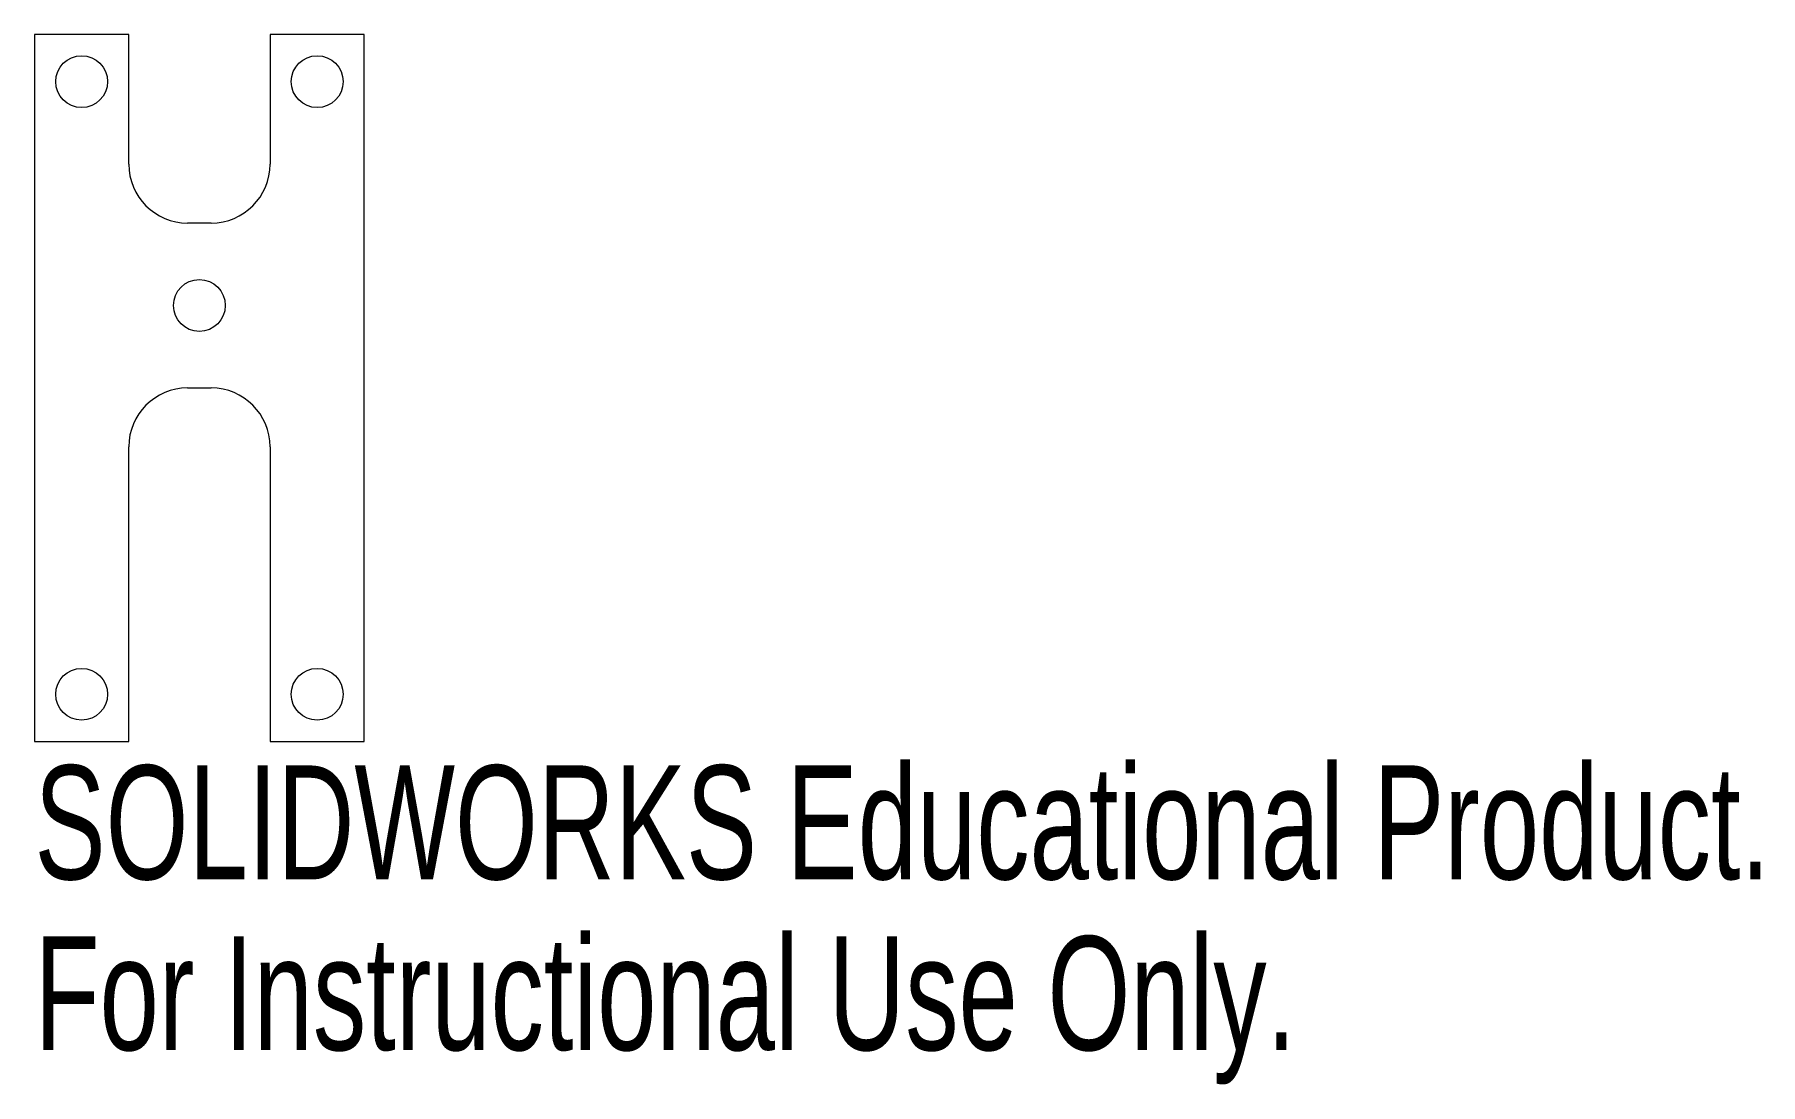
# Model space of a CAD drawing. Header units: millimetres. Extents: x 8 to 81.3, y -14.6 to 30.
import ezdxf

# ---------------------------------------------------------------- set-up
doc = ezdxf.new("R2010")
doc.units = ezdxf.units.MM
doc.styles.add('SLDTEXTSTYLE0', font='TXT', dxfattribs={"width": 0.7})

msp = doc.modelspace()

# ---------------------------------------------------------------- linework, layer by layer
at = {"color": 7, "linetype": 'Continuous', "lineweight": 15}
for p, q in [((12, 30), (8, 30)), ((12, 24.5), (12, 30)), ((22, 30), (18, 30)), ((18, 30), (18, 24.5)), ((15.5, 22), (14.5, 22)), ((14.5, 15), (15.5, 15)), ((12, 0), (12, 12.5)), ((18, 12.5), (18, 0)), ((8, 0), (12, 0)), ((18, 0), (22, 0))]:
    msp.add_line(p, q, dxfattribs=at)
for centre in [(10, 28), (20, 28), (15, 18.5), (10, 2), (20, 2)]:
    msp.add_circle(centre, 1.1, dxfattribs=at)
for centre, start, end in [((14.5, 24.5), 180, 270), ((15.5, 24.5), 270, 0), ((14.5, 12.5), 90, 180), ((15.5, 12.5), 0, 90)]:
    msp.add_arc(centre, 2.5, start, end, dxfattribs=at)
for points in [[(8, 30), (8, 20), (8, 10), (8, 0)], [(22, 0), (22, 10), (22, 20), (22, 30)]]:
    msp.add_open_spline(points, degree=3, dxfattribs=at)

# ---------------------------------------------------------------- texts
at = {"color": 7, "linetype": 'Continuous', "char_height": 4.83362, "attachment_point": 1, "style": 'SLDTEXTSTYLE0'}
for s, insert in [('SOLIDWORKS Educational Product.', (8, -1.02)), ('For Instructional Use Only.', (8, -8.27))]:
    msp.add_mtext(s, dxfattribs=dict(at, insert=insert))

doc.saveas('drawing.dxf')
